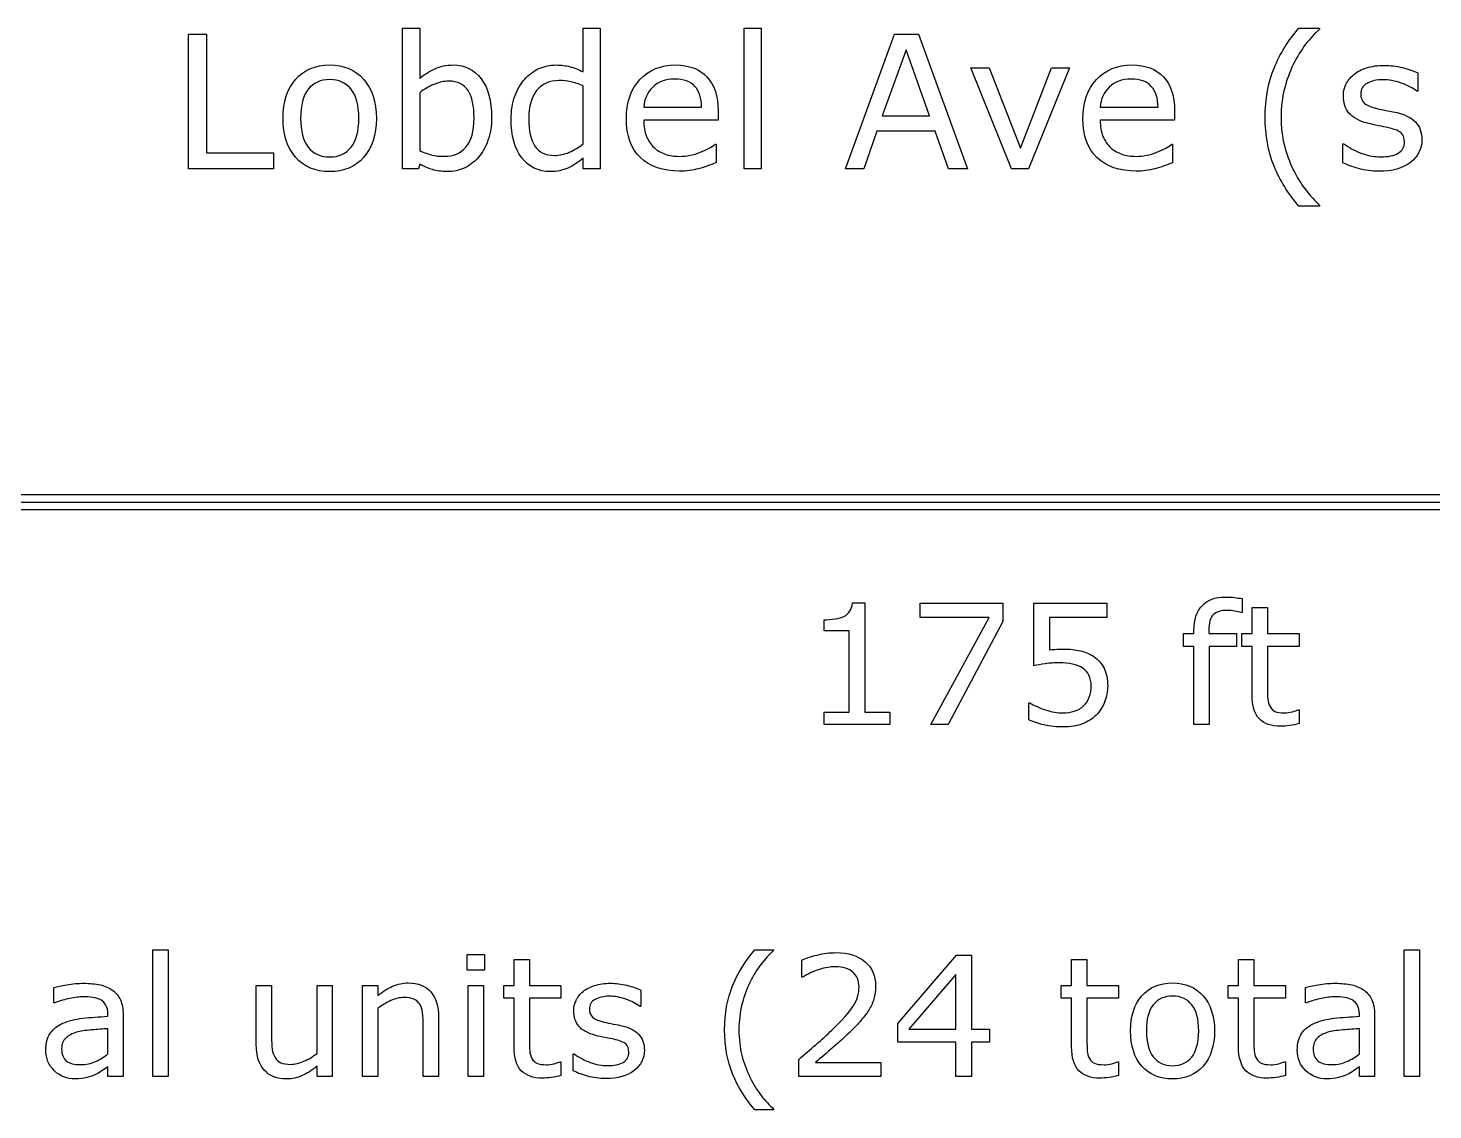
# Model space of a CAD drawing. Extents: x -13 to 750, y 12 to 2314.
# Drawn here: x 100.7 to 176.6, y 646.1 to 704.5 of the extents above; entities that cross this region are included whole.
import ezdxf

# ---------------------------------------------------------------- set-up
doc = ezdxf.new("R2010")
doc.units = 0
doc.layers.get('0').update_dxf_attribs({"linetype": 'CONTINUOUS'})

msp = doc.modelspace()

# ---------------------------------------------------------------- linework, layer by layer
at = {"color": 7}
for points in [[(121.87402, 697.1439), (121.81542, 696.89), (120.95604, 696.89), (120.95604, 704.4877), (121.87401, 704.4877), (121.87401, 701.7728)], [(130.69238, 702.1237), (130.69238, 704.487), (131.61035, 704.487), (131.61035, 696.8895)], [(169.33008, 704.4872), (170.44824, 704.4872), (170.44824, 704.4382)], [(130.69238, 698.2323), (130.69238, 701.3622)], [(175.75095, 702.0653), (175.75095, 701.0838), (175.70215, 701.0838)], [(121.87402, 701.0008), (121.87402, 697.8758)], [(133.96387, 700.2245), (137.08887, 700.2245)], [(137.98239, 700.0194), (137.98242, 699.5213)], [(158.60254, 700.2245), (161.72754, 700.2245)], [(162.62106, 700.0194), (162.62109, 699.5213)], [(124.80859, 699.634), (124.80859, 699.6336)], [(137.98242, 699.5213), (133.96387, 699.5213)], [(162.62109, 699.5213), (158.60254, 699.5213)], [(130.69238, 698.2318), (130.69238, 698.2323)], [(137.82617, 698.2225), (137.87497, 698.2225), (137.87497, 697.2215)], [(162.46484, 698.2225), (162.51364, 698.2225), (162.51364, 697.2215)], [(171.70312, 697.2166), (171.70312, 698.2469), (171.75192, 698.2469)], [(131.61035, 696.8895), (130.69238, 696.8895), (130.69238, 697.4608)], [(170.44824, 694.8778), (169.33008, 694.8778)], [(170.44824, 694.9265), (170.44824, 694.8778)], [(44, 678.89), (268, 678.89)], [(145.22681, 673.4555), (145.90796, 673.4555), (145.90796, 667.5581), (147.2439, 667.5581), (147.2439, 666.89)], [(155.02659, 670.0624), (155.02659, 673.433), (158.96409, 673.433), (158.96409, 672.6639), (155.87474, 672.6639), (155.87474, 670.9237)], [(166.26348, 673.6838), (166.26343, 672.9281)], [(166.26343, 672.9281), (166.21953, 672.9281)], [(166.80396, 668.4936), (166.80396, 671.104), (166.24585, 671.104), (166.24585, 671.7983), (166.80396, 671.7983), (166.80396, 673.2089), (167.63013, 673.2089), (167.63013, 671.7983), (169.33521, 671.7983), (169.33521, 671.104), (167.63013, 671.104), (167.63013, 668.8671)], [(147.2439, 666.89), (143.7019, 666.89), (143.7019, 667.558), (145.06421, 667.558), (145.06421, 671.9437), (143.7019, 671.9437), (143.7019, 672.5414)], [(164.46611, 671.9657), (164.46611, 671.7987), (165.95586, 671.7987), (165.95586, 671.1044), (164.49248, 671.1044), (164.49248, 666.89), (163.66631, 666.89), (163.66631, 671.1044), (163.1082, 671.1044), (163.1082, 671.7987), (163.66631, 671.7987), (163.66631, 671.9613)], [(159.00804, 668.9692), (159.00806, 668.9686)], [(154.74536, 667.1361), (154.74536, 668.0633), (154.80686, 668.0633)], [(169.29128, 667.6762), (169.33518, 667.6762), (169.33521, 666.9339)], [(139.97171, 654.728), (140.97806, 654.728), (140.97806, 654.684)], [(126.96829, 649.4937), (126.96829, 652.1041), (126.41019, 652.1041), (126.41019, 652.7984), (126.96829, 652.7984), (126.96829, 654.209), (127.79446, 654.209), (127.79446, 652.7984), (129.49954, 652.7984), (129.49954, 652.1041), (127.79446, 652.1041), (127.79446, 649.8672)], [(142.53812, 653.2382), (142.49412, 653.2382), (142.49412, 654.1611)], [(157.06204, 649.4937), (157.06204, 652.1041), (156.50394, 652.1041), (156.50394, 652.7984), (157.06204, 652.7984), (157.06204, 654.209), (157.88821, 654.209), (157.88821, 652.7984), (159.59329, 652.7984), (159.59329, 652.1041), (157.88821, 652.1041), (157.88821, 649.8672)], [(166.07083, 649.4937), (166.07083, 652.1041), (165.51273, 652.1041), (165.51273, 652.7984), (166.07083, 652.7984), (166.07083, 654.209), (166.897, 654.209), (166.897, 652.7984), (168.60208, 652.7984), (168.60208, 652.1041), (166.897, 652.1041), (166.897, 649.8672)], [(102.17432, 651.8539), (102.13042, 651.8539), (102.13042, 652.6932)], [(113.05518, 649.6127), (113.05518, 652.7987), (113.88135, 652.7987), (113.88135, 650.0038)], [(116.33355, 649.1336), (116.33355, 652.7986), (117.15972, 652.7986), (117.15967, 647.89)], [(119.61187, 651.5547), (119.61187, 647.89), (118.78569, 647.89), (118.78569, 652.7987), (119.61187, 652.7987), (119.61187, 652.2538)], [(133.81053, 652.548), (133.81053, 651.6647), (133.76663, 651.6647)], [(169.72269, 651.8539), (169.67879, 651.8539), (169.67879, 652.6932)], [(105.04395, 651.1335), (105.04395, 651.2609)], [(105.86577, 651.2208), (105.86572, 647.89)], [(122.89014, 647.89), (122.06396, 647.89), (122.06396, 650.6849)], [(122.89019, 651.076), (122.89014, 647.89)], [(172.59232, 651.1335), (172.59232, 651.2609)], [(173.41414, 651.2208), (173.41409, 647.89)], [(105.04395, 649.0985), (105.04395, 650.4652)], [(172.59232, 649.0985), (172.59232, 650.4652)], [(105.04395, 649.0984), (105.04395, 649.0985)], [(130.16751, 648.1845), (130.16751, 649.1118), (130.21141, 649.1118)], [(134.00394, 649.3045), (134.00394, 649.3051)], [(172.59232, 649.0984), (172.59232, 649.0985)], [(105.86572, 647.89), (105.04395, 647.89), (105.04395, 648.4129)], [(117.15967, 647.89), (116.3335, 647.89), (116.3335, 648.4349)], [(129.45562, 648.6763), (129.49952, 648.6763), (129.49954, 647.934)], [(146.76126, 647.8901), (142.33157, 647.8901), (142.33157, 648.8086)], [(143.24116, 648.6416), (146.76118, 648.6416), (146.76126, 647.8901)], [(159.54937, 648.6763), (159.59327, 648.6763), (159.59329, 647.934)], [(168.55816, 648.6763), (168.60206, 648.6763), (168.60208, 647.934)], [(173.41409, 647.89), (172.59232, 647.89), (172.59232, 648.4129)], [(140.97806, 646.0796), (139.97171, 646.0796)], [(140.97806, 646.1235), (140.97806, 646.0796)]]:
    msp.add_lwpolyline(points, dxfattribs=at)
for points in [[(140.30176, 696.8895), (139.38379, 696.8895), (139.38379, 704.4872), (140.30176, 704.4872)], [(113.99316, 696.89), (109.39355, 696.89), (109.39355, 704.1605), (110.36035, 704.1605), (110.36035, 697.7494), (113.99316, 697.7494)], [(151.43945, 696.8895), (150.40918, 696.8895), (149.69629, 698.9159), (146.55176, 698.9159), (145.83887, 696.89), (144.85742, 696.89), (147.50391, 704.1605), (148.79297, 704.1605)], [(149.39844, 699.7459), (148.12402, 703.3153), (146.84473, 699.7459)], [(156.94238, 702.3436), (154.73535, 696.8895), (153.8125, 696.8895), (151.62012, 702.3436), (152.61621, 702.3436), (154.30566, 698.0028), (155.98047, 702.3436)], [(118.58789, 699.6146)], [(119.53516, 699.6146)], [(125.75585, 699.6586)], [(175.96582, 698.4618)], [(44, 679.2904), (44, 678.4896), (268, 678.4896), (268, 679.2904)], [(153.35669, 672.4535), (150.39478, 666.89), (149.45435, 666.89), (152.60522, 672.6644), (148.87866, 672.6644), (148.87866, 673.4335), (153.35669, 673.4335)], [(108.2915, 647.89), (107.46533, 647.89), (107.46533, 654.7279), (108.2915, 654.7279)], [(125.36865, 653.6205), (124.43701, 653.6205), (124.43701, 654.4774), (125.36865, 654.4774)], [(152.63235, 649.7314), (151.66116, 649.7314), (151.66116, 647.89), (150.81741, 647.89), (150.81741, 649.7313), (147.68411, 649.7313), (147.68411, 650.7421), (150.85257, 654.4335), (151.66116, 654.4335), (151.66116, 650.4344), (152.63235, 650.4344)], [(175.83987, 647.89), (175.0137, 647.89), (175.0137, 654.7279), (175.83987, 654.7279)], [(150.81741, 650.4345), (150.81741, 653.3877), (148.28177, 650.4345)], [(125.31595, 647.89), (124.48978, 647.89), (124.48978, 652.7987), (125.31595, 652.7987)], [(163.9219, 650.3422)], [(164.77444, 650.3422)]]:
    msp.add_lwpolyline(points, close=True, dxfattribs=at)
for points in [[(167.9873, 702.3241), (168.306313, 703.1053), (168.753907, 703.826333), (169.33008, 704.4872)], [(170.44824, 704.4382), (170.184567, 704.2006), (169.93229, 703.925533), (169.69141, 703.613)], [(169.69141, 703.613), (169.453777, 703.3038), (169.23242, 702.942467), (169.02734, 702.529)], [(115.17969, 701.7191), (115.635417, 702.2367), (116.249023, 702.4955), (117.02051, 702.4955)], [(117.02051, 702.4955), (117.785483, 702.4955), (118.395833, 702.2367), (118.85156, 701.7191)], [(121.87401, 701.7728), (122.131177, 701.9844), (122.404617, 702.156933), (122.69433, 702.2904)], [(122.69433, 702.2904), (122.984043, 702.427133), (123.309563, 702.4955), (123.67089, 702.4955)], [(123.67089, 702.4955), (124.315423, 702.4955), (124.823237, 702.2481), (125.19433, 701.7533)], [(127.54297, 701.7332), (127.764323, 701.9806), (128.021483, 702.169433), (128.31445, 702.2997)], [(128.31445, 702.2997), (128.610677, 702.4299), (128.916667, 702.495), (129.23242, 702.495)], [(129.23242, 702.495), (129.51888, 702.495), (129.772787, 702.464), (129.99414, 702.402)], [(129.99414, 702.402), (130.215493, 702.343333), (130.44824, 702.250567), (130.69238, 702.1237)], [(133.75876, 701.7088), (134.24704, 702.232933), (134.888317, 702.495), (135.68259, 702.495)], [(135.68259, 702.495), (136.418263, 702.495), (136.98467, 702.280133), (137.38181, 701.8504)], [(158.39743, 701.7088), (158.88571, 702.232933), (159.526987, 702.495), (160.32126, 702.495)], [(160.32126, 702.495), (161.056933, 702.495), (161.62334, 702.280133), (162.02048, 701.8504)], [(167.50879, 699.6825), (167.50879, 700.6623), (167.668293, 701.542833), (167.9873, 702.3241)], [(169.02734, 702.529), (168.832027, 702.128667), (168.672523, 701.6876), (168.54883, 701.2058)], [(172.28903, 701.9774), (172.471323, 702.1304), (172.702443, 702.250833), (172.98239, 702.3387)], [(172.98239, 702.3387), (173.265597, 702.429833), (173.581353, 702.4754), (173.92966, 702.4754)], [(173.92966, 702.4754), (174.25518, 702.4754), (174.583957, 702.434733), (174.91599, 702.3534)], [(174.91599, 702.3534), (175.251277, 702.275267), (175.529597, 702.179233), (175.75095, 702.0653)], [(114.50098, 699.6146), (114.50098, 700.503267), (114.727217, 701.204767), (115.17969, 701.7191)], [(117.02051, 701.7045), (116.522463, 701.7045), (116.135093, 701.531967), (115.8584, 701.1869)], [(118.17285, 701.1869), (117.896157, 701.531967), (117.512043, 701.7045), (117.02051, 701.7045)], [(118.85156, 701.7191), (119.307293, 701.204767), (119.53516, 700.503267), (119.53516, 699.6146)], [(122.63574, 701.4452), (122.362307, 701.331267), (122.1084, 701.183133), (121.87402, 701.0008)], [(123.44629, 701.6209), (123.179363, 701.6209), (122.90918, 701.562333), (122.63574, 701.4452)], [(124.48633, 701.1131), (124.271483, 701.451633), (123.924803, 701.6209), (123.44629, 701.6209)], [(125.19433, 701.7533), (125.568677, 701.2585), (125.75585, 700.560267), (125.75585, 699.6586)], [(127.00586, 700.8104), (127.13932, 701.171733), (127.318357, 701.479333), (127.54297, 701.7332)], [(129.38867, 701.6546), (128.87435, 701.6546), (128.47396, 701.475567), (128.1875, 701.1175)], [(130.02832, 701.5916), (129.833007, 701.6336), (129.61979, 701.6546), (129.38867, 701.6546)], [(130.69238, 701.3622), (130.444987, 701.472867), (130.223633, 701.549333), (130.02832, 701.5916)], [(133.03122, 699.5848), (133.03122, 700.476733), (133.273733, 701.184733), (133.75876, 701.7088)], [(135.63379, 701.7381), (135.14225, 701.7381), (134.749997, 701.593267), (134.45703, 701.3036)], [(136.72266, 701.3426), (136.485027, 701.606267), (136.12207, 701.7381), (135.63379, 701.7381)], [(137.38181, 701.8504), (137.782197, 701.420733), (137.98239, 700.8104), (137.98239, 700.0194)], [(157.66989, 699.5848), (157.66989, 700.476733), (157.912403, 701.184733), (158.39743, 701.7088)], [(160.27246, 701.7381), (159.780927, 701.7381), (159.388673, 701.593267), (159.0957, 701.3036)], [(161.36133, 701.3426), (161.123697, 701.606267), (160.76074, 701.7381), (160.27246, 701.7381)], [(162.02048, 701.8504), (162.420867, 701.420733), (162.62106, 700.8104), (162.62106, 700.0194)], [(171.72751, 700.8104), (171.72751, 701.035), (171.773083, 701.2466), (171.86423, 701.4452)], [(171.86423, 701.4452), (171.95863, 701.643733), (172.10023, 701.821133), (172.28903, 701.9774)], [(173.01172, 701.5038), (172.7806, 701.3768), (172.66504, 701.186367), (172.66504, 700.9325)], [(173.86133, 701.6991), (173.526043, 701.6991), (173.24284, 701.634), (173.01172, 701.5038)], [(174.84766, 701.5184), (174.512373, 701.638867), (174.183597, 701.6991), (173.86133, 701.6991)], [(175.70215, 701.0838), (175.467777, 701.256333), (175.182947, 701.4012), (174.84766, 701.5184)], [(115.8584, 701.1869), (115.58496, 700.8451), (115.44824, 700.321), (115.44824, 699.6146)], [(118.58789, 699.6146), (118.58789, 700.321), (118.449543, 700.8451), (118.17285, 701.1869)], [(124.80859, 699.6336), (124.80859, 700.284667), (124.70117, 700.777833), (124.48633, 701.1131)], [(126.81055, 699.575), (126.81055, 700.037267), (126.875653, 700.449067), (127.00586, 700.8104)], [(128.1875, 701.1175), (127.90104, 700.759433), (127.75781, 700.251633), (127.75781, 699.5941)], [(134.45703, 701.3036), (134.167317, 701.013867), (134.00293, 700.654167), (133.96387, 700.2245)], [(137.08887, 700.2245), (137.085537, 700.706233), (136.963467, 701.078933), (136.72266, 701.3426)], [(159.0957, 701.3036), (158.805987, 701.013867), (158.6416, 700.654167), (158.60254, 700.2245)], [(161.72754, 700.2245), (161.724207, 700.706233), (161.602137, 701.078933), (161.36133, 701.3426)], [(168.54883, 701.2058), (168.428383, 700.724), (168.36816, 700.2162), (168.36816, 699.6824)], [(172.02536, 699.9022), (171.826793, 700.1496), (171.72751, 700.452333), (171.72751, 700.8104)], [(172.66504, 700.9325), (172.66504, 700.7079), (172.735027, 700.538633), (172.875, 700.4247)], [(173.04587, 699.3456), (172.56735, 699.472533), (172.22718, 699.658067), (172.02536, 699.9022)], [(172.875, 700.4247), (173.01172, 700.310767), (173.233073, 700.217967), (173.53906, 700.1463)], [(173.53906, 700.1463), (173.708333, 700.106967), (173.897137, 700.0679), (174.10547, 700.0291)], [(174.10547, 700.0291), (174.317057, 699.990433), (174.492837, 699.954633), (174.63281, 699.9217)], [(174.63281, 699.9217), (175.059243, 699.824033), (175.38802, 699.6564), (175.61914, 699.4188)], [(115.17969, 697.5101), (114.727217, 698.024433), (114.50098, 698.725933), (114.50098, 699.6146)], [(115.44824, 699.6146), (115.44824, 698.931), (115.586587, 698.4118), (115.86328, 698.057)], [(118.16797, 698.0521), (118.447917, 698.4037), (118.58789, 698.924533), (118.58789, 699.6146)], [(119.53516, 699.6146), (119.53516, 698.725933), (119.307293, 698.024433), (118.85156, 697.5101)], [(124.37402, 698.0618), (124.663733, 698.397067), (124.80859, 698.921133), (124.80859, 699.634)], [(125.75586, 699.6586), (125.75586, 699.202867), (125.690757, 698.7927), (125.56055, 698.4281)], [(127.38184, 697.4901), (127.00098, 697.991367), (126.81055, 698.686333), (126.81055, 699.575)], [(127.75781, 699.5941), (127.75781, 698.9463), (127.868487, 698.453133), (128.08984, 698.1146)], [(133.79294, 697.495), (133.285127, 697.986533), (133.03122, 698.683133), (133.03122, 699.5848)], [(133.96387, 699.5213), (133.96387, 699.186033), (134.014323, 698.893067), (134.11523, 698.6424)], [(158.43161, 697.495), (157.923797, 697.986533), (157.66989, 698.683133), (157.66989, 699.5848)], [(158.60254, 699.5213), (158.60254, 699.186033), (158.652997, 698.893067), (158.75391, 698.6424)], [(167.9873, 697.0409), (167.668293, 697.8221), (167.50879, 698.702633), (167.50879, 699.6825)], [(168.36816, 699.6824), (168.36816, 699.125733), (168.426757, 698.616267), (168.54395, 698.154)], [(173.61716, 699.2186), (173.408827, 699.257933), (173.218397, 699.300267), (173.04587, 699.3456)], [(174.12985, 699.1161), (173.999643, 699.145433), (173.828747, 699.1796), (173.61716, 699.2186)], [(174.84274, 698.8329), (174.719047, 698.943567), (174.481417, 699.037967), (174.12985, 699.1161)], [(175.61914, 699.4188), (175.85026, 699.177933), (175.96582, 698.858933), (175.96582, 698.4618)], [(125.56055, 698.4281), (125.433597, 698.0635), (125.26107, 697.7575), (125.04297, 697.5101)], [(134.11523, 698.6424), (134.216143, 698.395), (134.35449, 698.191567), (134.53027, 698.0321)], [(158.75391, 698.6424), (158.854817, 698.395), (158.993163, 698.191567), (159.16895, 698.0321)], [(174.68649, 697.7293), (174.914357, 697.859567), (175.02829, 698.064667), (175.02829, 698.3446)], [(175.02829, 698.3446), (175.02829, 698.5594), (174.96644, 698.722167), (174.84274, 698.8329)], [(175.96582, 698.4618), (175.96582, 697.963733), (175.759113, 697.5552), (175.3457, 697.2362)], [(115.86328, 698.057), (116.139973, 697.7054), (116.525717, 697.5296), (117.02051, 697.5296)], [(117.02051, 697.5296), (117.50879, 697.5296), (117.891277, 697.703767), (118.16797, 698.0521)], [(121.87402, 697.8758), (122.13444, 697.7586), (122.357423, 697.677233), (122.54297, 697.6317)], [(122.54297, 697.6317), (122.73177, 697.586367), (122.944987, 697.5637), (123.18262, 697.5637)], [(123.18262, 697.5637), (123.690433, 697.5637), (124.087567, 697.729733), (124.37402, 698.0618)], [(128.08984, 698.1146), (128.311193, 697.779333), (128.666013, 697.6117), (129.1543, 697.6117)], [(129.1543, 697.6117), (129.414713, 697.6117), (129.678383, 697.668667), (129.94531, 697.7826)], [(129.94531, 697.7826), (130.212237, 697.899733), (130.46126, 698.049467), (130.69238, 698.2318)], [(134.53027, 698.0321), (134.699543, 697.875833), (134.89974, 697.758633), (135.13086, 697.6805)], [(135.13086, 697.6805), (135.365233, 697.602367), (135.622393, 697.5633), (135.90234, 697.5633)], [(135.90234, 697.5633), (136.273433, 697.5633), (136.646157, 697.636567), (137.02051, 697.7831)], [(137.02051, 697.7831), (137.39811, 697.932833), (137.666663, 698.0793), (137.82617, 698.2225)], [(159.16895, 698.0321), (159.338217, 697.875833), (159.53841, 697.758633), (159.76953, 697.6805)], [(159.76953, 697.6805), (160.003903, 697.602367), (160.261067, 697.5633), (160.54102, 697.5633)], [(160.54102, 697.5633), (160.912113, 697.5633), (161.284833, 697.636567), (161.65918, 697.7831)], [(161.65918, 697.7831), (162.036787, 697.932833), (162.30534, 698.0793), (162.46484, 698.2225)], [(168.54395, 698.154), (168.66439, 697.6918), (168.82552, 697.252367), (169.02734, 696.8357)], [(171.75192, 698.2469), (172.041633, 698.028833), (172.3639, 697.8547), (172.71872, 697.7245)], [(172.71872, 697.7245), (173.07354, 697.5975), (173.41371, 697.534), (173.73923, 697.534)], [(173.73923, 697.534), (174.142877, 697.534), (174.45863, 697.5991), (174.68649, 697.7293)], [(117.02051, 696.7386), (116.249023, 696.7386), (115.635417, 696.995767), (115.17969, 697.5101)], [(118.85156, 697.5101), (118.395833, 696.995767), (117.785483, 696.7386), (117.02051, 696.7386)], [(122.55762, 696.8509), (122.3265, 696.922567), (122.098633, 697.020233), (121.87402, 697.1439)], [(123.36816, 696.7386), (123.05892, 696.7386), (122.78874, 696.776033), (122.55762, 696.8509)], [(124.28125, 696.9291), (124.004557, 696.8021), (123.700193, 696.7386), (123.36816, 696.7386)], [(125.04297, 697.5101), (124.81185, 697.252967), (124.557943, 697.0593), (124.28125, 696.9291)], [(128.93457, 696.7381), (128.28353, 696.7381), (127.765953, 696.988767), (127.38184, 697.4901)], [(129.86719, 696.9286), (129.58073, 696.8016), (129.269857, 696.7381), (128.93457, 696.7381)], [(130.69238, 697.4608), (130.428707, 697.232933), (130.153643, 697.055533), (129.86719, 696.9286)], [(135.91208, 696.7625), (135.007133, 696.7625), (134.300753, 697.006667), (133.79294, 697.495)], [(136.9277, 696.8944), (136.60544, 696.806467), (136.2669, 696.7625), (135.91208, 696.7625)], [(137.87497, 697.2215), (137.565723, 697.0913), (137.249967, 696.982267), (136.9277, 696.8944)], [(160.55075, 696.7625), (159.645803, 696.7625), (158.939423, 697.006667), (158.43161, 697.495)], [(161.56638, 696.8944), (161.244113, 696.806467), (160.90557, 696.7625), (160.55075, 696.7625)], [(162.51364, 697.2215), (162.204393, 697.0913), (161.88864, 696.982267), (161.56638, 696.8944)], [(169.33008, 694.8778), (168.753907, 695.5386), (168.306313, 696.259633), (167.9873, 697.0409)], [(169.02734, 696.8357), (169.222653, 696.4353), (169.445637, 696.073967), (169.69629, 695.7517)], [(172.54785, 696.8993), (172.212563, 696.9969), (171.930987, 697.102667), (171.70312, 697.2166)], [(173.66113, 696.7577), (173.257483, 696.7577), (172.88639, 696.8049), (172.54785, 696.8993)], [(175.3457, 697.2362), (174.935547, 696.9172), (174.374023, 696.7577), (173.66113, 696.7577)], [(169.69629, 695.7517), (169.946943, 695.426167), (170.197593, 695.1511), (170.44824, 694.9265)], [(145.09058, 672.9985), (145.16968, 673.112767), (145.21509, 673.2651), (145.22681, 673.4555)], [(164.10137, 673.3016), (164.39141, 673.615067), (164.810353, 673.7718), (165.3582, 673.7718)], [(165.3582, 673.7718), (165.542773, 673.7718), (165.708303, 673.763133), (165.85479, 673.7458)], [(165.85479, 673.7458), (166.004203, 673.728467), (166.140433, 673.7078), (166.26348, 673.6838)], [(143.7019, 672.5414), (143.886473, 672.5414), (144.08423, 672.556067), (144.29517, 672.5854)], [(144.29517, 672.5854), (144.506103, 672.6174), (144.66577, 672.6628), (144.77417, 672.7216)], [(144.77417, 672.7216), (144.908937, 672.794867), (145.014407, 672.887167), (145.09058, 672.9985)], [(163.66631, 671.9613), (163.66631, 672.5443), (163.81133, 672.991067), (164.10137, 673.3016)], [(164.70342, 672.8138), (164.545213, 672.658533), (164.46611, 672.375833), (164.46611, 671.9657)], [(165.47686, 673.0511), (165.122367, 673.0511), (164.864553, 672.972), (164.70342, 672.8138)], [(165.86358, 673.0071), (165.717093, 673.036433), (165.588187, 673.0511), (165.47686, 673.0511)], [(166.21953, 672.9281), (166.12871, 672.954767), (166.01006, 672.9811), (165.86358, 673.0071)], [(155.87474, 670.9237), (156.000713, 670.9357), (156.129617, 670.944367), (156.26145, 670.9497)], [(156.26145, 670.9497), (156.39329, 670.956367), (156.50755, 670.9597), (156.60423, 670.9597)], [(156.60423, 670.9597), (156.958723, 670.9597), (157.26927, 670.929033), (157.53587, 670.8677)], [(157.53587, 670.8677), (157.80247, 670.809033), (158.0471, 670.703533), (158.26976, 670.5512)], [(158.26976, 670.5512), (158.504133, 670.390067), (158.685773, 670.182067), (158.81468, 669.9272)], [(155.64183, 670.1678), (155.404523, 670.132467), (155.199443, 670.097333), (155.02659, 670.0624)], [(156.3889, 670.2208), (156.131087, 670.2208), (155.882063, 670.203133), (155.64183, 670.1678)], [(157.11839, 670.1508), (156.90159, 670.197467), (156.658427, 670.2208), (156.3889, 670.2208)], [(157.67649, 669.9179), (157.52415, 670.029233), (157.338117, 670.106867), (157.11839, 670.1508)], [(157.99729, 669.5444), (157.921123, 669.699667), (157.81419, 669.824167), (157.67649, 669.9179)], [(158.11595, 668.9731), (158.11595, 669.1987), (158.076397, 669.389133), (157.99729, 669.5444)], [(158.81468, 669.9272), (158.943587, 669.672333), (159.00804, 669.353), (159.00804, 668.9692)], [(158.01487, 668.3623), (158.082257, 668.538033), (158.11595, 668.741633), (158.11595, 668.9731)], [(159.00806, 668.9686), (159.00806, 668.663933), (158.952393, 668.372433), (158.84106, 668.0941)], [(167.63013, 668.8671), (167.63013, 668.6093), (167.635997, 668.407167), (167.64773, 668.2607)], [(154.80686, 668.0633), (155.0471, 667.910967), (155.32835, 667.7806), (155.65061, 667.6722)], [(157.72483, 667.9096), (157.853737, 668.0356), (157.950417, 668.1865), (158.01487, 668.3623)], [(158.84106, 668.0941), (158.729733, 667.815767), (158.57739, 667.5814), (158.38403, 667.391)], [(167.19507, 667.1972), (166.93433, 667.466733), (166.80396, 667.898867), (166.80396, 668.4936)], [(167.64773, 668.2607), (167.659463, 668.117167), (167.700477, 667.9824), (167.77077, 667.8564)], [(155.65061, 667.6722), (155.972877, 667.566733), (156.289283, 667.514), (156.59983, 667.514)], [(156.59983, 667.514), (156.807843, 667.514), (157.008527, 667.543333), (157.20188, 667.602)], [(157.20188, 667.602), (157.398173, 667.660667), (157.57249, 667.7632), (157.72483, 667.9096)], [(158.38403, 667.391), (158.173097, 667.185933), (157.921143, 667.027733), (157.62817, 666.9164)], [(167.77077, 667.8564), (167.835237, 667.7392), (167.923127, 667.652767), (168.03444, 667.5971)], [(168.03444, 667.5971), (168.1487, 667.544433), (168.321553, 667.5181), (168.553, 667.5181)], [(168.553, 667.5181), (168.687767, 667.5181), (168.82839, 667.5371), (168.97487, 667.5751)], [(168.97487, 667.5751), (169.121357, 667.616433), (169.226827, 667.650133), (169.29128, 667.6762)], [(155.58472, 666.868), (155.25366, 666.941267), (154.973873, 667.030633), (154.74536, 667.1361)], [(156.61743, 666.7538), (156.26001, 666.7538), (155.915773, 666.791867), (155.58472, 666.868)], [(157.62817, 666.9164), (157.338137, 666.808), (157.001223, 666.7538), (156.61743, 666.7538)], [(168.33765, 666.7929), (167.83667, 666.7929), (167.45581, 666.927667), (167.19507, 667.1972)], [(168.82544, 666.8329), (168.6438, 666.806233), (168.481203, 666.7929), (168.33765, 666.7929)], [(169.33521, 666.9339), (169.17993, 666.893233), (169.010007, 666.859567), (168.82544, 666.8329)], [(138.76321, 652.7812), (139.050323, 653.484333), (139.453157, 654.133267), (139.97171, 654.728)], [(140.97806, 654.684), (140.740753, 654.470133), (140.5137, 654.2226), (140.2969, 653.9414)], [(142.49412, 654.1611), (142.702127, 654.263633), (142.978983, 654.357367), (143.32469, 654.4423)], [(143.32469, 654.4423), (143.673323, 654.5273), (144.010237, 654.5698), (144.33543, 654.5698)], [(144.33543, 654.5698), (145.00633, 654.5698), (145.53221, 654.4072), (145.91307, 654.082)], [(140.2969, 653.9414), (140.083033, 653.663067), (139.883817, 653.337867), (139.69925, 652.9658)], [(143.44778, 653.6689), (143.137233, 653.575167), (142.834013, 653.4316), (142.53812, 653.2382)], [(144.31351, 653.8095), (144.046903, 653.8095), (143.758327, 653.762633), (143.44778, 653.6689)], [(145.24954, 653.5195), (145.026887, 653.712833), (144.714877, 653.8095), (144.31351, 653.8095)], [(145.91307, 654.082), (146.293923, 653.759733), (146.48435, 653.321733), (146.48435, 652.768)], [(102.13042, 652.6932), (102.291553, 652.7372), (102.524463, 652.785533), (102.82915, 652.8382)], [(102.82915, 652.8382), (103.133837, 652.890867), (103.43413, 652.9172), (103.73003, 652.9172)], [(103.73003, 652.9172), (104.075737, 652.9172), (104.37603, 652.887867), (104.63091, 652.8292)], [(120.41167, 652.7547), (120.687063, 652.874833), (120.96978, 652.9349), (121.25982, 652.9349)], [(121.25982, 652.9349), (121.790093, 652.9349), (122.19439, 652.775233), (122.47271, 652.4559)], [(131.31883, 652.7941), (131.57371, 652.8761), (131.85789, 652.9171), (132.17137, 652.9171)], [(132.17137, 652.9171), (132.464337, 652.9171), (132.760233, 652.8805), (133.05906, 652.8073)], [(139.69925, 652.9658), (139.52347, 652.605467), (139.379913, 652.2085), (139.26858, 651.7749)], [(145.58792, 652.7241), (145.58792, 653.0639), (145.475127, 653.329033), (145.24954, 653.5195)], [(160.85452, 652.2363), (161.26468, 652.7021), (161.816927, 652.935), (162.51126, 652.935)], [(162.51126, 652.935), (163.19974, 652.935), (163.749057, 652.7021), (164.15921, 652.2363)], [(169.67879, 652.6932), (169.839923, 652.7372), (170.072833, 652.785533), (170.37752, 652.8382)], [(170.37752, 652.8382), (170.682207, 652.890867), (170.9825, 652.9172), (171.2784, 652.9172)], [(171.2784, 652.9172), (171.6241, 652.9172), (171.924393, 652.887867), (172.17928, 652.8292)], [(103.00049, 652.1), (102.73389, 652.044667), (102.4585, 651.962633), (102.17432, 651.8539)], [(103.72559, 652.188), (103.50879, 652.188), (103.26709, 652.158667), (103.00049, 652.1)], [(104.23975, 652.153), (104.075683, 652.176333), (103.904297, 652.188), (103.72559, 652.188)], [(104.66162, 652.0168), (104.544433, 652.084133), (104.40381, 652.129533), (104.23975, 652.153)], [(104.63091, 652.8292), (104.888723, 652.773867), (105.11138, 652.677167), (105.29888, 652.5391)], [(105.29888, 652.5391), (105.483447, 652.404367), (105.62407, 652.230067), (105.72075, 652.0162)], [(119.61187, 652.2538), (119.869683, 652.467667), (120.136283, 652.634633), (120.41167, 652.7547)], [(121.02691, 652.148), (120.801323, 652.148), (120.565483, 652.092333), (120.31939, 651.981)], [(121.56304, 652.056), (121.425347, 652.117333), (121.246637, 652.148), (121.02691, 652.148)], [(122.47271, 652.4559), (122.75103, 652.136567), (122.89019, 651.6766), (122.89019, 651.076)], [(130.31248, 651.9899), (130.39744, 652.168633), (130.52488, 652.3283), (130.6948, 652.4689)], [(130.6948, 652.4689), (130.858867, 652.606567), (131.066877, 652.714967), (131.31883, 652.7941)], [(132.10989, 652.2184), (131.808137, 652.2184), (131.553253, 652.1598), (131.34524, 652.0426)], [(132.99759, 652.0558), (132.69583, 652.1642), (132.39993, 652.2184), (132.10989, 652.2184)], [(133.05906, 652.8073), (133.36082, 652.736967), (133.61131, 652.650533), (133.81053, 652.548)], [(138.33255, 650.4038), (138.33255, 651.2856), (138.476103, 652.078067), (138.76321, 652.7812)], [(145.27591, 651.6826), (145.483917, 652.004867), (145.58792, 652.352033), (145.58792, 652.7241)], [(146.48435, 652.768), (146.48435, 652.519), (146.452117, 652.2861), (146.38765, 652.0693)], [(160.24368, 650.3422), (160.24368, 651.142067), (160.447293, 651.773433), (160.85452, 652.2363)], [(162.51126, 652.2231), (162.06302, 652.2231), (161.714387, 652.067833), (161.46536, 651.7573)], [(163.54837, 651.7573), (163.299343, 652.067833), (162.95364, 652.2231), (162.51126, 652.2231)], [(164.15921, 652.2363), (164.569363, 651.773433), (164.77444, 651.142067), (164.77444, 650.3422)], [(170.54886, 652.1), (170.28226, 652.044667), (170.00687, 651.962633), (169.72269, 651.8539)], [(171.27396, 652.188), (171.05716, 652.188), (170.81546, 652.158667), (170.54886, 652.1)], [(171.78812, 652.153), (171.624053, 652.176333), (171.452667, 652.188), (171.27396, 652.188)], [(172.20999, 652.0168), (172.092803, 652.084133), (171.95218, 652.129533), (171.78812, 652.153)], [(172.17928, 652.8292), (172.437093, 652.773867), (172.65975, 652.677167), (172.84725, 652.5391)], [(172.84725, 652.5391), (173.031817, 652.404367), (173.17244, 652.230067), (173.26912, 652.0162)], [(104.94287, 651.7267), (104.878403, 651.849767), (104.784653, 651.946467), (104.66162, 652.0168)], [(105.04395, 651.2609), (105.04395, 651.448433), (105.010257, 651.6037), (104.94287, 651.7267)], [(105.72075, 652.0162), (105.81743, 651.802333), (105.86577, 651.5372), (105.86577, 651.2208)], [(120.31939, 651.981), (120.073297, 651.869667), (119.837457, 651.727567), (119.61187, 651.5547)], [(121.87944, 651.7836), (121.8062, 651.9066), (121.700733, 651.9974), (121.56304, 652.056)], [(122.02446, 651.3177), (121.99806, 651.516967), (121.94972, 651.672267), (121.87944, 651.7836)], [(122.06396, 650.6849), (122.06396, 650.9105), (122.050793, 651.121433), (122.02446, 651.3177)], [(130.18943, 651.4186), (130.18943, 651.620733), (130.230447, 651.811167), (130.31248, 651.9899)], [(130.4575, 650.6012), (130.278787, 650.823867), (130.18943, 651.096333), (130.18943, 651.4186)], [(131.34524, 652.0426), (131.137233, 651.928333), (131.03323, 651.756967), (131.03323, 651.5285)], [(131.03323, 651.5285), (131.03323, 651.3263), (131.09622, 651.173933), (131.2222, 651.0714)], [(133.76663, 651.6647), (133.555697, 651.819967), (133.29935, 651.950333), (132.99759, 652.0558)], [(139.26858, 651.7749), (139.160187, 651.3413), (139.10599, 650.884267), (139.10599, 650.4038)], [(144.12015, 650.3862), (144.68265, 650.931133), (145.067903, 651.363267), (145.27591, 651.6826)], [(146.11079, 651.4585), (145.99653, 651.276833), (145.861763, 651.0981), (145.70649, 650.9223)], [(146.38765, 652.0693), (146.326117, 651.855433), (146.23383, 651.651833), (146.11079, 651.4585)], [(161.46536, 651.7573), (161.219267, 651.4497), (161.09622, 650.978), (161.09622, 650.3422)], [(163.9219, 650.3422), (163.9219, 650.978), (163.79739, 651.4497), (163.54837, 651.7573)], [(172.49124, 651.7267), (172.426773, 651.849767), (172.333023, 651.946467), (172.20999, 652.0168)], [(172.59232, 651.2609), (172.59232, 651.448433), (172.558627, 651.6037), (172.49124, 651.7267)], [(173.26912, 652.0162), (173.3658, 651.802333), (173.41414, 651.5372), (173.41414, 651.2208)], [(101.93262, 650.215), (102.093753, 650.446467), (102.322267, 650.6281), (102.61816, 650.7599)], [(102.61816, 650.7599), (102.916993, 650.891767), (103.27588, 650.981133), (103.69482, 651.028)], [(103.69482, 651.028), (104.113767, 651.074667), (104.563477, 651.109833), (105.04395, 651.1335)], [(131.37596, 650.1002), (130.945293, 650.214467), (130.63914, 650.381467), (130.4575, 650.6012)], [(131.2222, 651.0714), (131.345247, 650.968867), (131.544463, 650.8854), (131.81985, 650.821)], [(131.81985, 650.821), (131.972197, 650.785667), (132.14212, 650.7505), (132.32962, 650.7155)], [(132.32962, 650.7155), (132.520047, 650.680167), (132.67825, 650.647833), (132.80423, 650.6185)], [(132.80423, 650.6185), (133.188017, 650.530633), (133.483913, 650.379767), (133.69192, 650.1659)], [(145.70649, 650.9223), (145.55415, 650.746567), (145.368117, 650.551767), (145.14839, 650.3379)], [(169.48099, 650.215), (169.642123, 650.446467), (169.870637, 650.6281), (170.16653, 650.7599)], [(170.16653, 650.7599), (170.465363, 650.891767), (170.82425, 650.981133), (171.24319, 651.028)], [(171.24319, 651.028), (171.662137, 651.074667), (172.111847, 651.109833), (172.59232, 651.1335)], [(101.69531, 649.3141), (101.69531, 649.686167), (101.774413, 649.986467), (101.93262, 650.215)], [(102.76758, 649.9553), (102.621093, 649.8147), (102.54785, 649.6199), (102.54785, 649.3709)], [(103.34326, 650.2717), (103.105953, 650.204367), (102.91406, 650.0989), (102.76758, 649.9553)], [(104.15186, 650.3992), (103.812013, 650.369867), (103.54248, 650.327367), (103.34326, 650.2717)], [(105.04395, 650.4652), (104.791997, 650.450533), (104.494633, 650.428533), (104.15186, 650.3992)], [(113.88135, 650.0038), (113.88135, 649.754733), (113.893083, 649.540867), (113.91655, 649.3622)], [(127.79446, 649.8672), (127.79446, 649.6094), (127.800327, 649.407267), (127.81206, 649.2608)], [(131.89012, 649.986), (131.70262, 650.021333), (131.531233, 650.0594), (131.37596, 650.1002)], [(132.35154, 649.894), (132.234353, 649.920667), (132.080547, 649.951333), (131.89012, 649.986)], [(132.99314, 649.6391), (132.881813, 649.7387), (132.667947, 649.823667), (132.35154, 649.894)], [(133.69192, 650.1659), (133.899933, 649.9491), (134.00394, 649.661967), (134.00394, 649.3045)], [(138.76321, 648.0263), (138.476103, 648.729433), (138.33255, 649.521933), (138.33255, 650.4038)], [(139.10599, 650.4038), (139.10599, 649.9028), (139.158723, 649.4443), (139.26419, 649.0283)], [(143.25442, 649.5996), (143.564967, 649.863267), (143.853543, 650.125467), (144.12015, 650.3862)], [(145.14839, 650.3379), (144.83491, 650.030233), (144.51118, 649.7314), (144.1772, 649.4414)], [(157.88821, 649.8672), (157.88821, 649.6094), (157.894077, 649.407267), (157.90581, 649.2608)], [(160.85452, 648.4482), (160.447293, 648.911067), (160.24368, 649.5424), (160.24368, 650.3422)], [(161.09622, 650.3422), (161.09622, 649.727), (161.220733, 649.259733), (161.46976, 648.9404)], [(163.54398, 648.936), (163.795927, 649.2524), (163.9219, 649.721133), (163.9219, 650.3422)], [(164.77444, 650.3422), (164.77444, 649.5424), (164.569363, 648.911067), (164.15921, 648.4482)], [(166.897, 649.8672), (166.897, 649.6094), (166.902867, 649.407267), (166.9146, 649.2608)], [(169.24368, 649.3141), (169.24368, 649.686167), (169.322783, 649.986467), (169.48099, 650.215)], [(170.31595, 649.9553), (170.169463, 649.8147), (170.09622, 649.6199), (170.09622, 649.3709)], [(170.89163, 650.2717), (170.654323, 650.204367), (170.46243, 650.0989), (170.31595, 649.9553)], [(171.70023, 650.3992), (171.360383, 650.369867), (171.09085, 650.327367), (170.89163, 650.2717)], [(172.59232, 650.4652), (172.340367, 650.450533), (172.043003, 650.428533), (171.70023, 650.3992)], [(102.15674, 648.1935), (101.84912, 648.4865), (101.69531, 648.860033), (101.69531, 649.3141)], [(102.54785, 649.3709), (102.54785, 649.089633), (102.63281, 648.8772), (102.80273, 648.7336)], [(104.37598, 648.6897), (104.616213, 648.803967), (104.83887, 648.9402), (105.04395, 649.0984)], [(113.48584, 648.224), (113.198733, 648.5404), (113.05518, 649.0033), (113.05518, 649.6127)], [(113.91655, 649.3622), (113.940017, 649.1864), (113.989823, 649.0355), (114.06597, 648.9095)], [(115.62163, 648.7073), (115.876517, 648.818633), (116.113823, 648.960733), (116.33355, 649.1336)], [(127.35941, 648.1973), (127.098663, 648.466833), (126.96829, 648.898967), (126.96829, 649.4937)], [(127.81206, 649.2608), (127.823793, 649.117267), (127.86481, 648.9825), (127.93511, 648.8565)], [(130.21141, 649.1118), (130.47215, 648.915467), (130.762187, 648.758733), (131.08152, 648.6416)], [(132.85252, 648.646), (133.0576, 648.763133), (133.16014, 648.9477), (133.16014, 649.1997)], [(133.16014, 649.1997), (133.16014, 649.393033), (133.104473, 649.5395), (132.99314, 649.6391)], [(134.00394, 649.3051), (134.00394, 648.8569), (133.817903, 648.489233), (133.44583, 648.2021)], [(142.33157, 648.8086), (142.63919, 649.072267), (142.946807, 649.335933), (143.25442, 649.5996)], [(144.1772, 649.4414), (143.843213, 649.154267), (143.5312, 648.887667), (143.24116, 648.6416)], [(157.45315, 648.1973), (157.19241, 648.466833), (157.06204, 648.898967), (157.06204, 649.4937)], [(157.90581, 649.2608), (157.917543, 649.117267), (157.95856, 648.9825), (158.02886, 648.8565)], [(166.46194, 648.1973), (166.2012, 648.466833), (166.07083, 648.898967), (166.07083, 649.4937)], [(166.9146, 649.2608), (166.926333, 649.117267), (166.96735, 648.9825), (167.03765, 648.8565)], [(169.70511, 648.1935), (169.39749, 648.4865), (169.24368, 648.860033), (169.24368, 649.3141)], [(170.09622, 649.3709), (170.09622, 649.089633), (170.18118, 648.8772), (170.3511, 648.7336)], [(171.92435, 648.6897), (172.164583, 648.803967), (172.38724, 648.9402), (172.59232, 649.0984)], [(102.80273, 648.7336), (102.972657, 648.593), (103.231937, 648.5227), (103.58057, 648.5227)], [(103.58057, 648.5227), (103.87061, 648.5227), (104.135747, 648.578367), (104.37598, 648.6897)], [(105.04395, 648.4129), (104.970703, 648.3629), (104.871093, 648.2926), (104.74512, 648.202)], [(114.06597, 648.9095), (114.14507, 648.780633), (114.24761, 648.6869), (114.37359, 648.6283)], [(114.37359, 648.6283), (114.499563, 648.569633), (114.682667, 648.5403), (114.9229, 648.5403)], [(114.9229, 648.5403), (115.136767, 648.5403), (115.369677, 648.595967), (115.62163, 648.7073)], [(116.3335, 648.4349), (116.05518, 648.215167), (115.788577, 648.046733), (115.53369, 647.9296)], [(127.93511, 648.8565), (127.999577, 648.7393), (128.087467, 648.652867), (128.19878, 648.5972)], [(128.19878, 648.5972), (128.31304, 648.544533), (128.485893, 648.5182), (128.71734, 648.5182)], [(128.71734, 648.5182), (128.8521, 648.5182), (128.992723, 648.5372), (129.13921, 648.5752)], [(129.13921, 648.5752), (129.285697, 648.616533), (129.391167, 648.650233), (129.45562, 648.6763)], [(131.08152, 648.6416), (131.40086, 648.527333), (131.707013, 648.4702), (131.99998, 648.4702)], [(131.99998, 648.4702), (132.36326, 648.4702), (132.64744, 648.5288), (132.85252, 648.646)], [(139.26419, 649.0283), (139.37259, 648.6123), (139.51761, 648.2168), (139.69925, 647.8418)], [(158.02886, 648.8565), (158.093327, 648.7393), (158.181217, 648.652867), (158.29253, 648.5972)], [(158.29253, 648.5972), (158.40679, 648.544533), (158.579643, 648.5182), (158.81109, 648.5182)], [(158.81109, 648.5182), (158.94585, 648.5182), (159.086473, 648.5372), (159.23296, 648.5752)], [(159.23296, 648.5752), (159.379447, 648.616533), (159.484917, 648.650233), (159.54937, 648.6763)], [(162.51126, 647.7539), (161.816927, 647.7539), (161.26468, 647.985333), (160.85452, 648.4482)], [(161.46976, 648.9404), (161.71878, 648.624), (162.065947, 648.4658), (162.51126, 648.4658)], [(162.51126, 648.4658), (162.950713, 648.4658), (163.294953, 648.622533), (163.54398, 648.936)], [(164.15921, 648.4482), (163.749057, 647.985333), (163.19974, 647.7539), (162.51126, 647.7539)], [(167.03765, 648.8565), (167.102117, 648.7393), (167.190007, 648.652867), (167.30132, 648.5972)], [(167.30132, 648.5972), (167.41558, 648.544533), (167.58843, 648.5182), (167.81987, 648.5182)], [(167.81987, 648.5182), (167.954637, 648.5182), (168.095263, 648.5372), (168.24175, 648.5752)], [(168.24175, 648.5752), (168.388237, 648.616533), (168.493707, 648.650233), (168.55816, 648.6763)], [(170.3511, 648.7336), (170.521027, 648.593), (170.780307, 648.5227), (171.12894, 648.5227)], [(171.12894, 648.5227), (171.418973, 648.5227), (171.68411, 648.578367), (171.92435, 648.6897)], [(172.59232, 648.4129), (172.519073, 648.3629), (172.419463, 648.2926), (172.29349, 648.202)], [(103.28174, 647.7541), (102.839353, 647.7541), (102.464353, 647.900567), (102.15674, 648.1935)], [(103.91016, 647.8241), (103.731447, 647.777433), (103.521973, 647.7541), (103.28174, 647.7541)], [(104.38477, 647.9911), (104.24707, 647.9237), (104.088867, 647.868033), (103.91016, 647.8241)], [(104.74512, 648.202), (104.622073, 648.114133), (104.501957, 648.043833), (104.38477, 647.9911)], [(114.68994, 647.7538), (114.174313, 647.7538), (113.772947, 647.910533), (113.48584, 648.224)], [(115.53369, 647.9296), (115.27881, 647.8124), (114.99756, 647.7538), (114.68994, 647.7538)], [(128.50198, 647.793), (128.001007, 647.793), (127.62015, 647.927767), (127.35941, 648.1973)], [(128.98978, 647.833), (128.80814, 647.806333), (128.64554, 647.793), (128.50198, 647.793)], [(129.49954, 647.934), (129.344267, 647.893333), (129.174347, 647.859667), (128.98978, 647.833)], [(130.92776, 647.8989), (130.626007, 647.986767), (130.37259, 648.081967), (130.16751, 648.1845)], [(131.92972, 647.7714), (131.56644, 647.7714), (131.232453, 647.8139), (130.92776, 647.8989)], [(133.44583, 648.2021), (133.07669, 647.914967), (132.57132, 647.7714), (131.92972, 647.7714)], [(139.97171, 646.0796), (139.453157, 646.674267), (139.050323, 647.323167), (138.76321, 648.0263)], [(139.69925, 647.8418), (139.87503, 647.4814), (140.075713, 647.1562), (140.3013, 646.8662)], [(158.59573, 647.793), (158.094757, 647.793), (157.713897, 647.927767), (157.45315, 648.1973)], [(159.08353, 647.833), (158.90189, 647.806333), (158.73929, 647.793), (158.59573, 647.793)], [(159.59329, 647.934), (159.438017, 647.893333), (159.268097, 647.859667), (159.08353, 647.833)], [(167.60452, 647.793), (167.103547, 647.793), (166.722687, 647.927767), (166.46194, 648.1973)], [(168.09232, 647.833), (167.910673, 647.806333), (167.748073, 647.793), (167.60452, 647.793)], [(168.60208, 647.934), (168.446807, 647.893333), (168.276887, 647.859667), (168.09232, 647.833)], [(170.83011, 647.7541), (170.387723, 647.7541), (170.012723, 647.900567), (169.70511, 648.1935)], [(171.45853, 647.8241), (171.279817, 647.777433), (171.070343, 647.7541), (170.83011, 647.7541)], [(171.93314, 647.9911), (171.79544, 647.9237), (171.637237, 647.868033), (171.45853, 647.8241)], [(172.29349, 648.202), (172.170443, 648.114133), (172.050327, 648.043833), (171.93314, 647.9911)], [(140.3013, 646.8662), (140.526887, 646.5732), (140.752473, 646.325633), (140.97806, 646.1235)]]:
    msp.add_open_spline(points, degree=3, dxfattribs=at)

doc.saveas('drawing.dxf')
